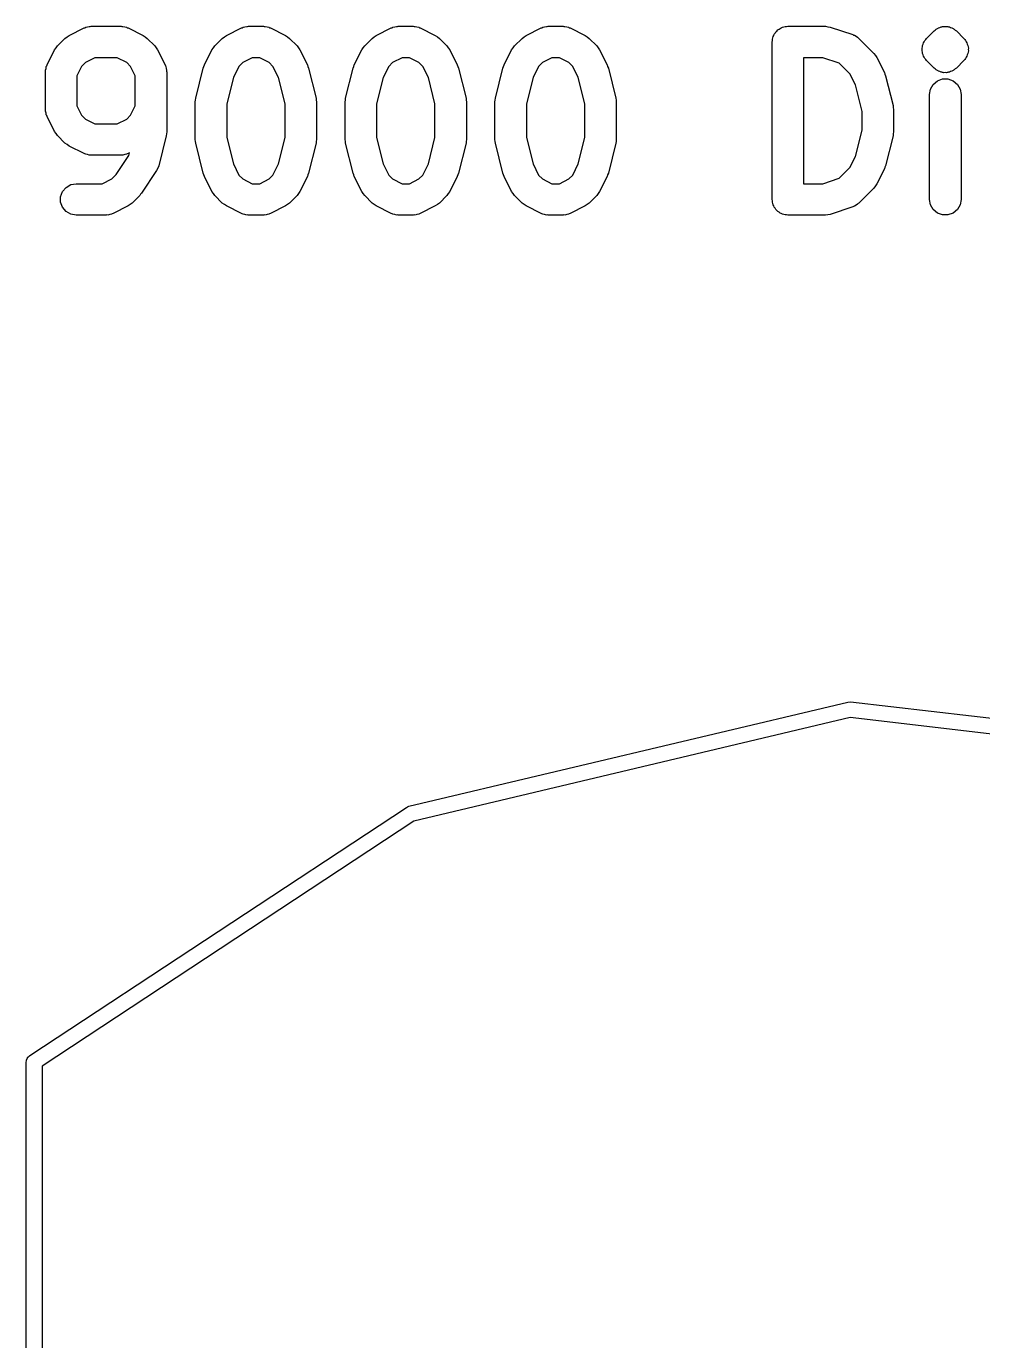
# Model space of a CAD drawing. Extents: x 76 to 223, y -93 to -41.
# Drawn here: x 131.43 to 140.54, y -53.66 to -41.13 of the extents above; entities that cross this region are included whole.
import ezdxf

# ---------------------------------------------------------------- set-up
doc = ezdxf.new("R2010")
doc.units = 0
doc.header["$MEASUREMENT"] = 0
doc.layers.add('BLACK', color=7, linetype='CONTINUOUS')

msp = doc.modelspace()

# ---------------------------------------------------------------- linework, layer by layer
at = {"layer": 'Black'}
for p, q in [((131.833, -41.2158), (131.976, -41.1444)), ((131.976, -41.1444), (131.984, -41.1419)), ((131.984, -41.1419), (131.992, -41.1376)), ((131.992, -41.1376), (132.009, -41.1346)), ((132.009, -41.1346), (132.026, -41.1296)), ((132.026, -41.1296), (132.034, -41.1301)), ((132.034, -41.1301), (132.043, -41.1286)), ((132.043, -41.1286), (132.329, -41.1286)), ((132.329, -41.1286), (132.337, -41.1301)), ((132.337, -41.1301), (132.346, -41.1296)), ((132.346, -41.1296), (132.363, -41.1346)), ((132.363, -41.1346), (132.38, -41.1376)), ((132.38, -41.1376), (132.387, -41.1419)), ((132.387, -41.1419), (132.396, -41.1444)), ((132.396, -41.1444), (132.539, -41.2158)), ((133.333, -41.2158), (133.476, -41.1444)), ((133.476, -41.1444), (133.484, -41.1419)), ((133.484, -41.1419), (133.492, -41.1376)), ((133.492, -41.1376), (133.509, -41.1346)), ((133.509, -41.1346), (133.526, -41.1296)), ((133.526, -41.1296), (133.534, -41.1301)), ((133.534, -41.1301), (133.543, -41.1286)), ((133.543, -41.1286), (133.686, -41.1286)), ((133.686, -41.1286), (133.694, -41.1301)), ((133.694, -41.1301), (133.703, -41.1296)), ((133.703, -41.1296), (133.72, -41.1346)), ((133.72, -41.1346), (133.737, -41.1376)), ((133.737, -41.1376), (133.745, -41.1419)), ((133.745, -41.1419), (133.753, -41.1444)), ((133.753, -41.1444), (133.896, -41.2158)), ((134.761, -41.2158), (134.904, -41.1444)), ((134.904, -41.1444), (134.913, -41.1419)), ((134.913, -41.1419), (134.92, -41.1376)), ((134.92, -41.1376), (134.937, -41.1346)), ((134.937, -41.1346), (134.954, -41.1296)), ((134.954, -41.1296), (134.963, -41.1301)), ((134.963, -41.1301), (134.971, -41.1286)), ((134.971, -41.1286), (135.114, -41.1286)), ((135.114, -41.1286), (135.123, -41.1301)), ((135.123, -41.1301), (135.131, -41.1296)), ((135.131, -41.1296), (135.148, -41.1346)), ((135.148, -41.1346), (135.166, -41.1376)), ((135.166, -41.1376), (135.173, -41.1419)), ((135.173, -41.1419), (135.181, -41.1444)), ((135.181, -41.1444), (135.324, -41.2158)), ((136.19, -41.2158), (136.333, -41.1444)), ((136.333, -41.1444), (136.341, -41.1419)), ((136.341, -41.1419), (136.349, -41.1376)), ((136.349, -41.1376), (136.366, -41.1346)), ((136.366, -41.1346), (136.383, -41.1296)), ((136.383, -41.1296), (136.391, -41.1301)), ((136.391, -41.1301), (136.4, -41.1286)), ((136.4, -41.1286), (136.543, -41.1286)), ((136.543, -41.1286), (136.551, -41.1301)), ((136.551, -41.1301), (136.56, -41.1296)), ((136.56, -41.1296), (136.577, -41.1346)), ((136.577, -41.1346), (136.594, -41.1376)), ((136.594, -41.1376), (136.602, -41.1419)), ((136.602, -41.1419), (136.61, -41.1444)), ((136.61, -41.1444), (136.753, -41.2158)), ((138.551, -41.2159), (138.556, -41.2036)), ((138.556, -41.2036), (138.564, -41.1935)), ((138.564, -41.1935), (138.571, -41.1822)), ((138.571, -41.1822), (138.581, -41.1737)), ((138.581, -41.1737), (138.589, -41.1637)), ((138.589, -41.1637), (138.601, -41.1571)), ((138.601, -41.1571), (138.611, -41.1487)), ((138.611, -41.1487), (138.623, -41.1442)), ((138.623, -41.1442), (138.634, -41.1376)), ((138.634, -41.1376), (138.647, -41.1353)), ((138.647, -41.1353), (138.66, -41.1308)), ((138.66, -41.1308), (138.673, -41.1308)), ((138.673, -41.1308), (138.686, -41.1286)), ((138.686, -41.1286), (139.043, -41.1286)), ((139.043, -41.1286), (139.067, -41.1327)), ((139.067, -41.1327), (139.09, -41.1363)), ((139.09, -41.1363), (139.305, -41.2077)), ((139.305, -41.2077), (139.312, -41.2118)), ((139.312, -41.2118), (139.321, -41.2141)), ((139.321, -41.2141), (139.335, -41.2241)), ((140.008, -41.2439), (140.08, -41.1725)), ((140.08, -41.1725), (140.09, -41.165)), ((140.09, -41.165), (140.1, -41.1557)), ((140.1, -41.1557), (140.106, -41.1529)), ((140.106, -41.1529), (140.111, -41.1487)), ((140.111, -41.1487), (140.117, -41.1464)), ((140.117, -41.1464), (140.122, -41.1426)), ((140.122, -41.1426), (140.135, -41.1392)), ((140.135, -41.1392), (140.147, -41.1337)), ((140.147, -41.1337), (140.153, -41.1331)), ((140.153, -41.1331), (140.16, -41.1308)), ((140.16, -41.1308), (140.166, -41.1308)), ((140.166, -41.1308), (140.173, -41.1291)), ((140.173, -41.1291), (140.186, -41.1303)), ((140.186, -41.1303), (140.199, -41.1291)), ((140.199, -41.1291), (140.205, -41.1308)), ((140.205, -41.1308), (140.212, -41.1308)), ((140.212, -41.1308), (140.218, -41.1331)), ((140.218, -41.1331), (140.225, -41.1337)), ((140.225, -41.1337), (140.236, -41.1392)), ((140.236, -41.1392), (140.249, -41.1426)), ((140.249, -41.1426), (140.255, -41.1464)), ((140.255, -41.1464), (140.261, -41.1487)), ((140.261, -41.1487), (140.266, -41.1529)), ((140.266, -41.1529), (140.272, -41.1557)), ((140.272, -41.1557), (140.281, -41.165)), ((140.281, -41.165), (140.292, -41.1725)), ((140.292, -41.1725), (140.363, -41.2439)), ((131.694, -41.3543), (131.709, -41.3351)), ((131.709, -41.3351), (131.723, -41.3154)), ((131.723, -41.3154), (131.794, -41.2439)), ((131.794, -41.2439), (131.814, -41.2301)), ((131.814, -41.2301), (131.833, -41.2158)), ((132.539, -41.2158), (132.558, -41.2301)), ((132.558, -41.2301), (132.577, -41.2439)), ((132.577, -41.2439), (132.649, -41.3154)), ((132.649, -41.3154), (132.663, -41.335)), ((132.663, -41.335), (132.677, -41.3543)), ((133.194, -41.3543), (133.209, -41.335)), ((133.209, -41.335), (133.223, -41.3154)), ((133.223, -41.3154), (133.294, -41.2439)), ((133.294, -41.2439), (133.314, -41.2301)), ((133.314, -41.2301), (133.333, -41.2158)), ((133.896, -41.2158), (133.915, -41.2301)), ((133.915, -41.2301), (133.935, -41.2439)), ((133.935, -41.2439), (134.006, -41.3154)), ((134.006, -41.3154), (134.02, -41.335)), ((134.02, -41.335), (134.034, -41.3543)), ((134.623, -41.3543), (134.637, -41.335)), ((134.637, -41.335), (134.651, -41.3154)), ((134.651, -41.3154), (134.723, -41.2439)), ((134.723, -41.2439), (134.742, -41.2301)), ((134.742, -41.2301), (134.761, -41.2158)), ((135.324, -41.2158), (135.344, -41.2301)), ((135.344, -41.2301), (135.363, -41.2439)), ((135.363, -41.2439), (135.435, -41.3154)), ((135.435, -41.3154), (135.448, -41.335)), ((135.448, -41.335), (135.463, -41.3543)), ((136.052, -41.3543), (136.066, -41.335)), ((136.066, -41.335), (136.08, -41.3154)), ((136.08, -41.3154), (136.151, -41.2439)), ((136.151, -41.2439), (136.171, -41.2301)), ((136.171, -41.2301), (136.19, -41.2158)), ((136.753, -41.2158), (136.772, -41.2301)), ((136.772, -41.2301), (136.792, -41.2439)), ((136.792, -41.2439), (136.863, -41.3154)), ((136.863, -41.3154), (136.877, -41.335)), ((136.877, -41.335), (136.891, -41.3543)), ((138.536, -41.2786), (138.538, -41.2656)), ((138.536, -42.7786), (138.536, -41.2786)), ((138.538, -41.2525), (138.542, -41.2402)), ((138.538, -41.2656), (138.538, -41.2525)), ((138.542, -41.2402), (138.545, -41.2273)), ((138.545, -41.2273), (138.551, -41.2159)), ((139.335, -41.2241), (139.35, -41.2325)), ((139.35, -41.2325), (139.356, -41.239)), ((139.356, -41.239), (139.363, -41.2439)), ((139.363, -41.2439), (139.506, -41.3868)), ((139.965, -41.3369), (139.968, -41.3243)), ((139.966, -41.35), (139.965, -41.3369)), ((139.968, -41.3243), (139.969, -41.3112)), ((139.969, -41.3112), (139.975, -41.2993)), ((139.975, -41.2993), (139.978, -41.2866)), ((139.978, -41.2866), (139.986, -41.2759)), ((139.986, -41.2759), (139.991, -41.264)), ((139.991, -41.264), (140.001, -41.2547)), ((140.001, -41.2547), (140.008, -41.2439)), ((140.363, -41.2439), (140.371, -41.2547)), ((140.371, -41.2547), (140.38, -41.264)), ((140.38, -41.264), (140.386, -41.2759)), ((140.386, -41.2759), (140.393, -41.2866)), ((140.393, -41.2866), (140.396, -41.2993)), ((140.396, -41.2993), (140.402, -41.3112)), ((140.402, -41.3112), (140.403, -41.3243)), ((140.403, -41.3243), (140.407, -41.3369)), ((140.407, -41.3369), (140.405, -41.35)), ((131.623, -41.4972), (131.694, -41.3543)), ((132.078, -41.4286), (131.989, -41.4733)), ((132.293, -41.4286), (132.078, -41.4286)), ((132.383, -41.4733), (132.293, -41.4286)), ((132.677, -41.3543), (132.748, -41.4972)), ((133.123, -41.4972), (133.194, -41.3543)), ((133.578, -41.4286), (133.489, -41.4733)), ((133.65, -41.4286), (133.578, -41.4286)), ((133.74, -41.4733), (133.65, -41.4286)), ((134.034, -41.3543), (134.106, -41.4972)), ((134.552, -41.4972), (134.623, -41.3543)), ((135.007, -41.4286), (134.917, -41.4733)), ((135.079, -41.4286), (135.007, -41.4286)), ((135.168, -41.4733), (135.079, -41.4286)), ((135.463, -41.3543), (135.534, -41.4972)), ((135.98, -41.4972), (136.052, -41.3543)), ((136.435, -41.4286), (136.346, -41.4733)), ((136.507, -41.4286), (136.435, -41.4286)), ((136.597, -41.4733), (136.507, -41.4286)), ((136.891, -41.3543), (136.963, -41.4972)), ((138.836, -41.4286), (138.836, -42.6286)), ((139.019, -41.4286), (138.836, -41.4286)), ((139.176, -41.4811), (139.019, -41.4286)), ((139.506, -41.3868), (139.52, -41.4065)), ((139.52, -41.4065), (139.534, -41.4258)), ((139.534, -41.4258), (139.606, -41.5686)), ((139.965, -41.3631), (139.966, -41.35)), ((139.968, -41.3757), (139.965, -41.3631)), ((139.969, -41.3888), (139.968, -41.3757)), ((139.975, -41.4007), (139.969, -41.3888)), ((139.978, -41.4134), (139.975, -41.4007)), ((139.986, -41.4241), (139.978, -41.4134)), ((139.991, -41.436), (139.986, -41.4241)), ((140.001, -41.4453), (139.991, -41.436)), ((140.008, -41.4561), (140.001, -41.4453)), ((140.08, -41.5275), (140.008, -41.4561)), ((140.363, -41.4561), (140.292, -41.5275)), ((140.371, -41.4453), (140.363, -41.4561)), ((140.38, -41.436), (140.371, -41.4453)), ((140.386, -41.4241), (140.38, -41.436)), ((140.393, -41.4134), (140.386, -41.4241)), ((140.396, -41.4007), (140.393, -41.4134)), ((140.402, -41.3888), (140.396, -41.4007)), ((140.403, -41.3757), (140.402, -41.3888)), ((140.407, -41.3631), (140.403, -41.3757)), ((140.405, -41.35), (140.407, -41.3631)), ((131.607, -41.5643), (131.609, -41.5558)), ((131.607, -41.9214), (131.607, -41.5643)), ((131.608, -41.5471), (131.613, -41.5303)), ((131.609, -41.5558), (131.608, -41.5471)), ((131.613, -41.5303), (131.616, -41.513)), ((131.616, -41.513), (131.621, -41.5055)), ((131.621, -41.5055), (131.623, -41.4972)), ((131.952, -41.5103), (131.907, -41.5997)), ((131.989, -41.4733), (131.952, -41.5103)), ((132.42, -41.5103), (132.383, -41.4733)), ((132.464, -41.5997), (132.42, -41.5103)), ((132.748, -41.4972), (132.751, -41.5055)), ((132.751, -41.5055), (132.755, -41.513)), ((132.755, -41.513), (132.758, -41.5303)), ((132.758, -41.5303), (132.763, -41.5471)), ((132.763, -41.5471), (132.763, -41.5558)), ((132.763, -41.5558), (132.764, -41.5643)), ((132.764, -41.5643), (132.764, -42.1357)), ((133.04, -41.8136), (133.112, -41.5279)), ((133.112, -41.5279), (133.118, -41.5129)), ((133.118, -41.5129), (133.123, -41.4972)), ((133.452, -41.5103), (133.399, -41.6166)), ((133.489, -41.4733), (133.452, -41.5103)), ((133.777, -41.5103), (133.74, -41.4733)), ((133.83, -41.6166), (133.777, -41.5103)), ((134.106, -41.4972), (134.11, -41.5129)), ((134.11, -41.5129), (134.117, -41.5279)), ((134.117, -41.5279), (134.188, -41.8136)), ((134.469, -41.8136), (134.54, -41.5279)), ((134.54, -41.5279), (134.547, -41.5129)), ((134.547, -41.5129), (134.552, -41.4972)), ((134.88, -41.5103), (134.827, -41.6166)), ((134.917, -41.4733), (134.88, -41.5103)), ((135.205, -41.5103), (135.168, -41.4733)), ((135.258, -41.6166), (135.205, -41.5103)), ((135.534, -41.4972), (135.539, -41.5129)), ((135.539, -41.5129), (135.546, -41.5279)), ((135.546, -41.5279), (135.617, -41.8136)), ((135.897, -41.8136), (135.969, -41.5279)), ((135.969, -41.5279), (135.975, -41.5129)), ((135.975, -41.5129), (135.98, -41.4972)), ((136.309, -41.5103), (136.256, -41.6166)), ((136.346, -41.4733), (136.309, -41.5103)), ((136.634, -41.5103), (136.597, -41.4733)), ((136.687, -41.6166), (136.634, -41.5103)), ((136.963, -41.4972), (136.967, -41.5129)), ((136.967, -41.5129), (136.974, -41.5279)), ((136.974, -41.5279), (137.046, -41.8136)), ((139.277, -41.5817), (139.176, -41.4811)), ((139.33, -41.6881), (139.277, -41.5817)), ((139.606, -41.5686), (139.61, -41.5844)), ((139.61, -41.5844), (139.617, -41.5993)), ((140.09, -41.535), (140.08, -41.5275)), ((140.1, -41.5443), (140.09, -41.535)), ((140.106, -41.5471), (140.1, -41.5443)), ((140.111, -41.5513), (140.106, -41.5471)), ((140.117, -41.5536), (140.111, -41.5513)), ((140.122, -41.5574), (140.117, -41.5536)), ((140.135, -41.5608), (140.122, -41.5574)), ((140.147, -41.5663), (140.135, -41.5608)), ((140.153, -41.5669), (140.147, -41.5663)), ((140.16, -41.5692), (140.153, -41.5669)), ((140.166, -41.5692), (140.16, -41.5692)), ((140.173, -41.5709), (140.166, -41.5692)), ((140.186, -41.5697), (140.173, -41.5709)), ((140.199, -41.5709), (140.186, -41.5697)), ((140.205, -41.5692), (140.199, -41.5709)), ((140.212, -41.5692), (140.205, -41.5692)), ((140.218, -41.5669), (140.212, -41.5692)), ((140.225, -41.5663), (140.218, -41.5669)), ((140.236, -41.5608), (140.225, -41.5663)), ((140.249, -41.5574), (140.236, -41.5608)), ((140.255, -41.5536), (140.249, -41.5574)), ((140.261, -41.5513), (140.255, -41.5536)), ((140.266, -41.5471), (140.261, -41.5513)), ((140.272, -41.5443), (140.266, -41.5471)), ((140.281, -41.535), (140.272, -41.5443)), ((140.292, -41.5275), (140.281, -41.535)), ((131.907, -41.5997), (131.907, -41.886)), ((132.464, -41.886), (132.464, -41.5997)), ((133.399, -41.6166), (133.336, -41.8685)), ((133.893, -41.8685), (133.83, -41.6166)), ((134.827, -41.6166), (134.764, -41.8685)), ((135.321, -41.8685), (135.258, -41.6166)), ((136.256, -41.6166), (136.193, -41.8685)), ((136.75, -41.8685), (136.687, -41.6166)), ((139.393, -41.9399), (139.33, -41.6881)), ((139.617, -41.5993), (139.688, -41.885)), ((140.045, -41.7273), (140.071, -41.6822)), ((140.071, -41.6822), (140.111, -41.6487)), ((140.111, -41.6487), (140.16, -41.6308)), ((140.16, -41.6308), (140.212, -41.6308)), ((140.212, -41.6308), (140.261, -41.6487)), ((140.261, -41.6487), (140.301, -41.6822)), ((140.301, -41.6822), (140.327, -41.7273)), ((133.036, -41.85), (133.039, -41.8319)), ((133.039, -41.8319), (133.04, -41.8136)), ((134.188, -41.8136), (134.19, -41.8319)), ((134.19, -41.8319), (134.193, -41.85)), ((134.464, -41.85), (134.467, -41.8319)), ((134.467, -41.8319), (134.469, -41.8136)), ((135.617, -41.8136), (135.618, -41.8319)), ((135.618, -41.8319), (135.621, -41.85)), ((135.893, -41.85), (135.896, -41.8319)), ((135.896, -41.8319), (135.897, -41.8136)), ((137.046, -41.8136), (137.047, -41.8319)), ((137.047, -41.8319), (137.05, -41.85)), ((140.036, -41.7786), (140.045, -41.7273)), ((140.036, -42.7786), (140.036, -41.7786)), ((140.327, -41.7273), (140.336, -41.7786)), ((140.336, -41.7786), (140.336, -42.7786)), ((131.609, -41.9299), (131.607, -41.9214)), ((131.608, -41.9386), (131.609, -41.9299)), ((131.613, -41.9554), (131.608, -41.9386)), ((131.616, -41.9727), (131.613, -41.9554)), ((131.907, -41.886), (131.952, -41.9754)), ((132.42, -41.9754), (132.464, -41.886)), ((133.036, -42.2071), (133.036, -41.85)), ((133.336, -41.8685), (133.336, -42.1887)), ((133.893, -42.1887), (133.893, -41.8685)), ((134.193, -41.85), (134.193, -42.2071)), ((134.464, -42.2071), (134.464, -41.85)), ((134.764, -41.8685), (134.764, -42.1887)), ((135.321, -42.1887), (135.321, -41.8685)), ((135.621, -41.85), (135.621, -42.2071)), ((135.893, -42.2071), (135.893, -41.85)), ((136.193, -41.8685), (136.193, -42.1887)), ((136.75, -42.1887), (136.75, -41.8685)), ((137.05, -41.85), (137.05, -42.2071)), ((139.393, -42.1172), (139.393, -41.9399)), ((139.688, -41.885), (139.69, -41.9034)), ((139.69, -41.9034), (139.693, -41.9214)), ((139.693, -41.9214), (139.693, -42.1357)), ((131.621, -41.9802), (131.616, -41.9727)), ((131.623, -41.9885), (131.621, -41.9802)), ((131.694, -42.1314), (131.623, -41.9885)), ((131.952, -41.9754), (131.989, -42.0124)), ((131.989, -42.0124), (132.078, -42.0571)), ((132.078, -42.0571), (132.293, -42.0571)), ((132.293, -42.0571), (132.383, -42.0124)), ((132.383, -42.0124), (132.42, -41.9754)), ((131.709, -42.1507), (131.694, -42.1314)), ((131.723, -42.1704), (131.709, -42.1507)), ((131.794, -42.2418), (131.723, -42.1704)), ((132.76, -42.1721), (132.688, -42.4578)), ((132.761, -42.1538), (132.76, -42.1721)), ((132.764, -42.1357), (132.761, -42.1538)), ((133.039, -42.2252), (133.036, -42.2071)), ((133.336, -42.1887), (133.399, -42.4405)), ((133.83, -42.4405), (133.893, -42.1887)), ((134.193, -42.2071), (134.19, -42.2252)), ((134.467, -42.2252), (134.464, -42.2071)), ((134.764, -42.1887), (134.827, -42.4405)), ((135.258, -42.4405), (135.321, -42.1887)), ((135.621, -42.2071), (135.618, -42.2252)), ((135.896, -42.2252), (135.893, -42.2071)), ((136.193, -42.1887), (136.256, -42.4405)), ((136.687, -42.4405), (136.75, -42.1887)), ((137.05, -42.2071), (137.047, -42.2252)), ((139.33, -42.3691), (139.393, -42.1172)), ((139.688, -42.1721), (139.617, -42.4578)), ((139.69, -42.1538), (139.688, -42.1721)), ((139.693, -42.1357), (139.69, -42.1538)), ((131.814, -42.2556), (131.794, -42.2418)), ((131.833, -42.2699), (131.814, -42.2556)), ((131.976, -42.3413), (131.833, -42.2699)), ((131.984, -42.3438), (131.976, -42.3413)), ((132.396, -42.3413), (132.387, -42.3438)), ((132.41, -42.3341), (132.396, -42.3413)), ((132.404, -42.3598), (132.41, -42.3341)), ((133.04, -42.2435), (133.039, -42.2252)), ((133.112, -42.5292), (133.04, -42.2435)), ((134.188, -42.2435), (134.117, -42.5292)), ((134.19, -42.2252), (134.188, -42.2435)), ((134.469, -42.2435), (134.467, -42.2252)), ((134.54, -42.5292), (134.469, -42.2435)), ((135.617, -42.2435), (135.546, -42.5292)), ((135.618, -42.2252), (135.617, -42.2435)), ((135.897, -42.2435), (135.896, -42.2252)), ((135.969, -42.5292), (135.897, -42.2435)), ((137.046, -42.2435), (136.974, -42.5292)), ((137.047, -42.2252), (137.046, -42.2435)), ((131.992, -42.3481), (131.984, -42.3438)), ((132.009, -42.3511), (131.992, -42.3481)), ((132.026, -42.3562), (132.009, -42.3511)), ((132.034, -42.3556), (132.026, -42.3562)), ((132.043, -42.3571), (132.034, -42.3556)), ((132.329, -42.3571), (132.043, -42.3571)), ((132.283, -42.5402), (132.404, -42.3598)), ((132.337, -42.3556), (132.329, -42.3571)), ((132.346, -42.3562), (132.337, -42.3556)), ((132.363, -42.3511), (132.346, -42.3562)), ((132.38, -42.3481), (132.363, -42.3511)), ((132.387, -42.3438), (132.38, -42.3481)), ((132.688, -42.4578), (132.678, -42.4812)), ((133.399, -42.4405), (133.452, -42.5469)), ((133.777, -42.5469), (133.83, -42.4405)), ((134.827, -42.4405), (134.88, -42.5469)), ((135.205, -42.5469), (135.258, -42.4405)), ((136.256, -42.4405), (136.309, -42.5469)), ((136.634, -42.5469), (136.687, -42.4405)), ((139.277, -42.4754), (139.33, -42.3691)), ((139.617, -42.4578), (139.61, -42.4728)), ((132.15, -42.6286), (132.24, -42.5839)), ((132.24, -42.5839), (132.283, -42.5402)), ((132.668, -42.5046), (132.525, -42.7189)), ((132.678, -42.4812), (132.668, -42.5046)), ((133.118, -42.5442), (133.112, -42.5292)), ((133.123, -42.5599), (133.118, -42.5442)), ((133.194, -42.7028), (133.123, -42.5599)), ((133.452, -42.5469), (133.489, -42.5839)), ((133.489, -42.5839), (133.578, -42.6286)), ((133.65, -42.6286), (133.74, -42.5839)), ((133.74, -42.5839), (133.777, -42.5469)), ((134.106, -42.5599), (134.034, -42.7028)), ((134.11, -42.5442), (134.106, -42.5599)), ((134.117, -42.5292), (134.11, -42.5442)), ((134.547, -42.5442), (134.54, -42.5292)), ((134.552, -42.5599), (134.547, -42.5442)), ((134.623, -42.7028), (134.552, -42.5599)), ((134.88, -42.5469), (134.917, -42.5839)), ((134.917, -42.5839), (135.007, -42.6286)), ((135.079, -42.6286), (135.168, -42.5839)), ((135.168, -42.5839), (135.205, -42.5469)), ((135.534, -42.5599), (135.463, -42.7028)), ((135.539, -42.5442), (135.534, -42.5599)), ((135.546, -42.5292), (135.539, -42.5442)), ((135.975, -42.5442), (135.969, -42.5292)), ((135.98, -42.5599), (135.975, -42.5442)), ((136.052, -42.7028), (135.98, -42.5599)), ((136.309, -42.5469), (136.346, -42.5839)), ((136.346, -42.5839), (136.435, -42.6286)), ((136.507, -42.6286), (136.597, -42.5839)), ((136.597, -42.5839), (136.634, -42.5469)), ((136.963, -42.5599), (136.891, -42.7028)), ((136.967, -42.5442), (136.963, -42.5599)), ((136.974, -42.5292), (136.967, -42.5442)), ((139.019, -42.6286), (139.176, -42.576)), ((139.176, -42.576), (139.277, -42.4754)), ((139.606, -42.4885), (139.534, -42.6314)), ((139.61, -42.4728), (139.606, -42.4885)), ((131.752, -42.7525), (131.77, -42.7036)), ((131.77, -42.7036), (131.804, -42.6637)), ((131.804, -42.6637), (131.849, -42.6376)), ((131.849, -42.6376), (131.9, -42.6286)), ((131.9, -42.6286), (132.15, -42.6286)), ((133.209, -42.7221), (133.194, -42.7028)), ((133.578, -42.6286), (133.65, -42.6286)), ((134.034, -42.7028), (134.02, -42.7221)), ((134.637, -42.7221), (134.623, -42.7028)), ((135.007, -42.6286), (135.079, -42.6286)), ((135.463, -42.7028), (135.448, -42.7221)), ((136.066, -42.7221), (136.052, -42.7028)), ((136.435, -42.6286), (136.507, -42.6286)), ((136.891, -42.7028), (136.877, -42.7221)), ((138.836, -42.6286), (139.019, -42.6286)), ((139.506, -42.6704), (139.363, -42.8132)), ((139.52, -42.6507), (139.506, -42.6704)), ((139.534, -42.6314), (139.52, -42.6507)), ((131.752, -42.8046), (131.752, -42.7525)), ((131.77, -42.8536), (131.752, -42.8046)), ((132.396, -42.8413), (132.253, -42.9127)), ((132.415, -42.827), (132.396, -42.8413)), ((132.435, -42.8132), (132.415, -42.827)), ((132.506, -42.7418), (132.435, -42.8132)), ((132.515, -42.7296), (132.506, -42.7418)), ((132.525, -42.7189), (132.515, -42.7296)), ((133.223, -42.7418), (133.209, -42.7221)), ((133.294, -42.8132), (133.223, -42.7418)), ((133.314, -42.827), (133.294, -42.8132)), ((133.333, -42.8413), (133.314, -42.827)), ((133.476, -42.9127), (133.333, -42.8413)), ((133.896, -42.8413), (133.753, -42.9127)), ((133.915, -42.827), (133.896, -42.8413)), ((133.935, -42.8132), (133.915, -42.827)), ((134.006, -42.7418), (133.935, -42.8132)), ((134.02, -42.7221), (134.006, -42.7418)), ((134.651, -42.7418), (134.637, -42.7221)), ((134.723, -42.8132), (134.651, -42.7418)), ((134.742, -42.827), (134.723, -42.8132)), ((134.761, -42.8413), (134.742, -42.827)), ((134.904, -42.9127), (134.761, -42.8413)), ((135.324, -42.8413), (135.181, -42.9127)), ((135.344, -42.827), (135.324, -42.8413)), ((135.363, -42.8132), (135.344, -42.827)), ((135.435, -42.7418), (135.363, -42.8132)), ((135.448, -42.7221), (135.435, -42.7418)), ((136.08, -42.7418), (136.066, -42.7221)), ((136.151, -42.8132), (136.08, -42.7418)), ((136.171, -42.827), (136.151, -42.8132)), ((136.19, -42.8413), (136.171, -42.827)), ((136.333, -42.9127), (136.19, -42.8413)), ((136.753, -42.8413), (136.61, -42.9127)), ((136.772, -42.827), (136.753, -42.8413)), ((136.792, -42.8132), (136.772, -42.827)), ((136.863, -42.7418), (136.792, -42.8132)), ((136.877, -42.7221), (136.863, -42.7418)), ((138.538, -42.7915), (138.536, -42.7786)), ((138.538, -42.8046), (138.538, -42.7915)), ((138.542, -42.8169), (138.538, -42.8046)), ((138.545, -42.8299), (138.542, -42.8169)), ((138.551, -42.8412), (138.545, -42.8299)), ((138.556, -42.8536), (138.551, -42.8412)), ((139.321, -42.8431), (139.312, -42.8453)), ((139.335, -42.833), (139.321, -42.8431)), ((139.35, -42.8246), (139.335, -42.833)), ((139.356, -42.8182), (139.35, -42.8246)), ((139.363, -42.8132), (139.356, -42.8182)), ((140.045, -42.8299), (140.036, -42.7786)), ((140.071, -42.875), (140.045, -42.8299)), ((140.327, -42.8299), (140.301, -42.875)), ((140.336, -42.7786), (140.327, -42.8299)), ((131.804, -42.8935), (131.77, -42.8536)), ((131.849, -42.9195), (131.804, -42.8935)), ((131.9, -42.9286), (131.849, -42.9195)), ((132.186, -42.9286), (131.9, -42.9286)), ((132.194, -42.9271), (132.186, -42.9286)), ((132.203, -42.9276), (132.194, -42.9271)), ((132.22, -42.9226), (132.203, -42.9276)), ((132.237, -42.9195), (132.22, -42.9226)), ((132.245, -42.9152), (132.237, -42.9195)), ((132.253, -42.9127), (132.245, -42.9152)), ((133.484, -42.9152), (133.476, -42.9127)), ((133.492, -42.9195), (133.484, -42.9152)), ((133.509, -42.9226), (133.492, -42.9195)), ((133.526, -42.9276), (133.509, -42.9226)), ((133.534, -42.9271), (133.526, -42.9276)), ((133.543, -42.9286), (133.534, -42.9271)), ((133.686, -42.9286), (133.543, -42.9286)), ((133.694, -42.9271), (133.686, -42.9286)), ((133.703, -42.9276), (133.694, -42.9271)), ((133.72, -42.9226), (133.703, -42.9276)), ((133.737, -42.9195), (133.72, -42.9226)), ((133.745, -42.9152), (133.737, -42.9195)), ((133.753, -42.9127), (133.745, -42.9152)), ((134.913, -42.9152), (134.904, -42.9127)), ((134.92, -42.9195), (134.913, -42.9152)), ((134.937, -42.9226), (134.92, -42.9195)), ((134.954, -42.9276), (134.937, -42.9226)), ((134.963, -42.9271), (134.954, -42.9276)), ((134.971, -42.9286), (134.963, -42.9271)), ((135.114, -42.9286), (134.971, -42.9286)), ((135.123, -42.9271), (135.114, -42.9286)), ((135.131, -42.9276), (135.123, -42.9271)), ((135.148, -42.9226), (135.131, -42.9276)), ((135.166, -42.9195), (135.148, -42.9226)), ((135.173, -42.9152), (135.166, -42.9195)), ((135.181, -42.9127), (135.173, -42.9152)), ((136.341, -42.9152), (136.333, -42.9127)), ((136.349, -42.9195), (136.341, -42.9152)), ((136.366, -42.9226), (136.349, -42.9195)), ((136.383, -42.9276), (136.366, -42.9226)), ((136.391, -42.9271), (136.383, -42.9276)), ((136.4, -42.9286), (136.391, -42.9271)), ((136.543, -42.9286), (136.4, -42.9286)), ((136.551, -42.9271), (136.543, -42.9286)), ((136.56, -42.9276), (136.551, -42.9271)), ((136.577, -42.9226), (136.56, -42.9276)), ((136.594, -42.9195), (136.577, -42.9226)), ((136.602, -42.9152), (136.594, -42.9195)), ((136.61, -42.9127), (136.602, -42.9152)), ((138.564, -42.8636), (138.556, -42.8536)), ((138.571, -42.875), (138.564, -42.8636)), ((138.581, -42.8834), (138.571, -42.875)), ((138.589, -42.8935), (138.581, -42.8834)), ((138.601, -42.9), (138.589, -42.8935)), ((138.611, -42.9085), (138.601, -42.9)), ((138.623, -42.913), (138.611, -42.9085)), ((138.634, -42.9195), (138.623, -42.913)), ((138.647, -42.9218), (138.634, -42.9195)), ((138.66, -42.9263), (138.647, -42.9218)), ((138.673, -42.9263), (138.66, -42.9263)), ((138.686, -42.9286), (138.673, -42.9263)), ((139.043, -42.9286), (138.686, -42.9286)), ((139.067, -42.9244), (139.043, -42.9286)), ((139.09, -42.9209), (139.067, -42.9244)), ((139.305, -42.8494), (139.09, -42.9209)), ((139.312, -42.8453), (139.305, -42.8494)), ((140.111, -42.9085), (140.071, -42.875)), ((140.16, -42.9263), (140.111, -42.9085)), ((140.212, -42.9263), (140.16, -42.9263)), ((140.261, -42.9085), (140.212, -42.9263)), ((140.301, -42.875), (140.261, -42.9085)), ((135.073, -48.5626), (139.256, -47.5689)), ((139.256, -47.5689), (139.282, -47.5674)), ((139.282, -47.5674), (143.553, -48.0643)), ((139.282, -47.5674), (139.282, -47.5674)), ((139.278, -47.7179), (135.121, -48.7055)), ((143.522, -48.2118), (139.278, -47.7179)), ((131.459, -50.9374), (135.05, -48.573)), ((135.05, -48.573), (135.06, -48.5685)), ((135.05, -48.573), (135.05, -48.573)), ((135.06, -48.5685), (135.073, -48.5626)), ((135.073, -48.5626), (135.073, -48.5626)), ((135.121, -48.7055), (131.575, -51.0404)), ((131.427, -50.9893), (131.428, -50.9785)), ((131.428, -50.9785), (131.429, -50.9765)), ((131.429, -50.9765), (131.43, -50.9743)), ((131.43, -50.9743), (131.435, -50.9649)), ((131.435, -50.9649), (131.44, -50.9552)), ((131.44, -50.9552), (131.441, -50.9537)), ((131.441, -50.9537), (131.443, -50.9518)), ((131.443, -50.9518), (131.451, -50.9448)), ((131.451, -50.9448), (131.459, -50.9374)), ((131.425, -51), (131.427, -50.9893)), ((131.425, -69), (131.425, -51)), ((131.575, -51.0404), (131.575, -68.965))]:
    msp.add_line(p, q, dxfattribs=at)

doc.saveas('drawing.dxf')
